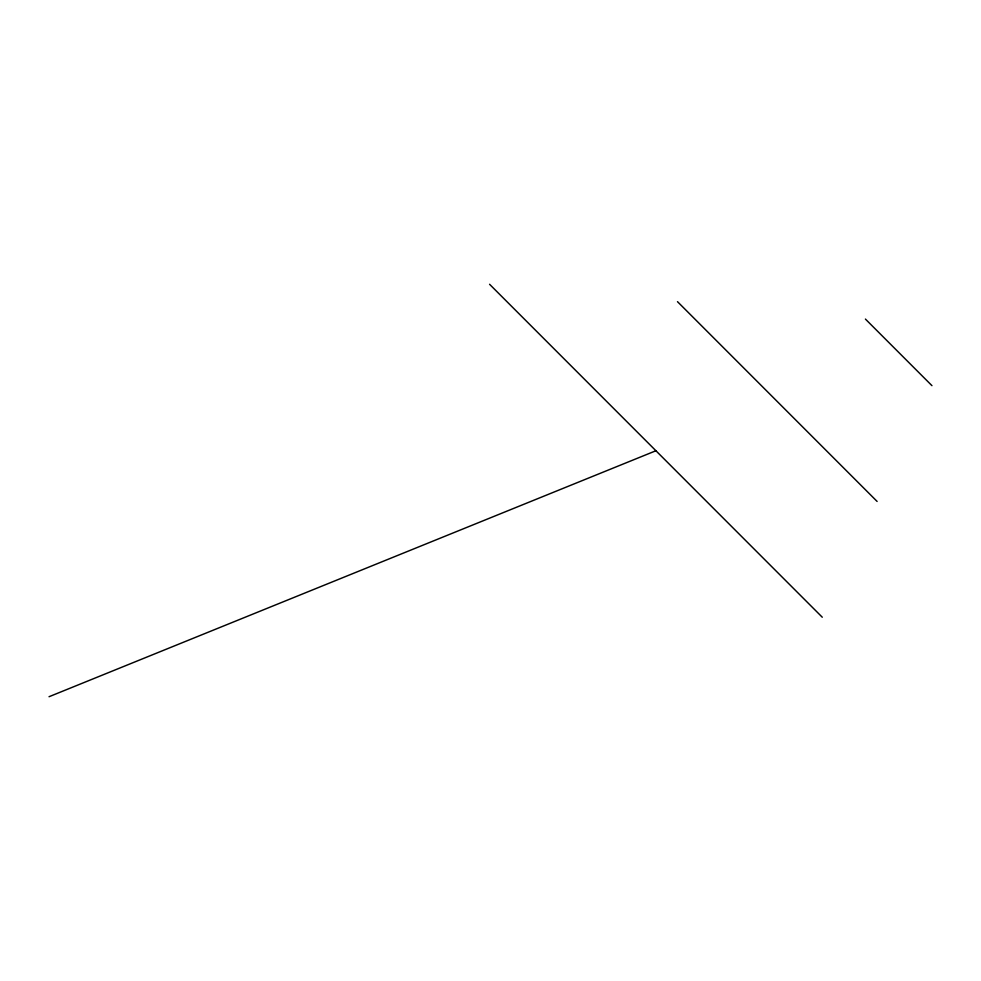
<?xml version="1.0" encoding="UTF-8"?>
<svg xmlns="http://www.w3.org/2000/svg" width="981" height="981" viewBox="0 0 981 981"><rect width="100%" height="100%" fill="white"/><g stroke="black" fill="none" stroke-linecap="round" stroke-linejoin="round"><path stroke-width="1.47" d="M49.05 696.718L655.933 450.745M865.414 319.07L931.95 385.656M677.491 301.67L877.112 501.438M489.58 284.282L822.274 617.221"/></g></svg>
